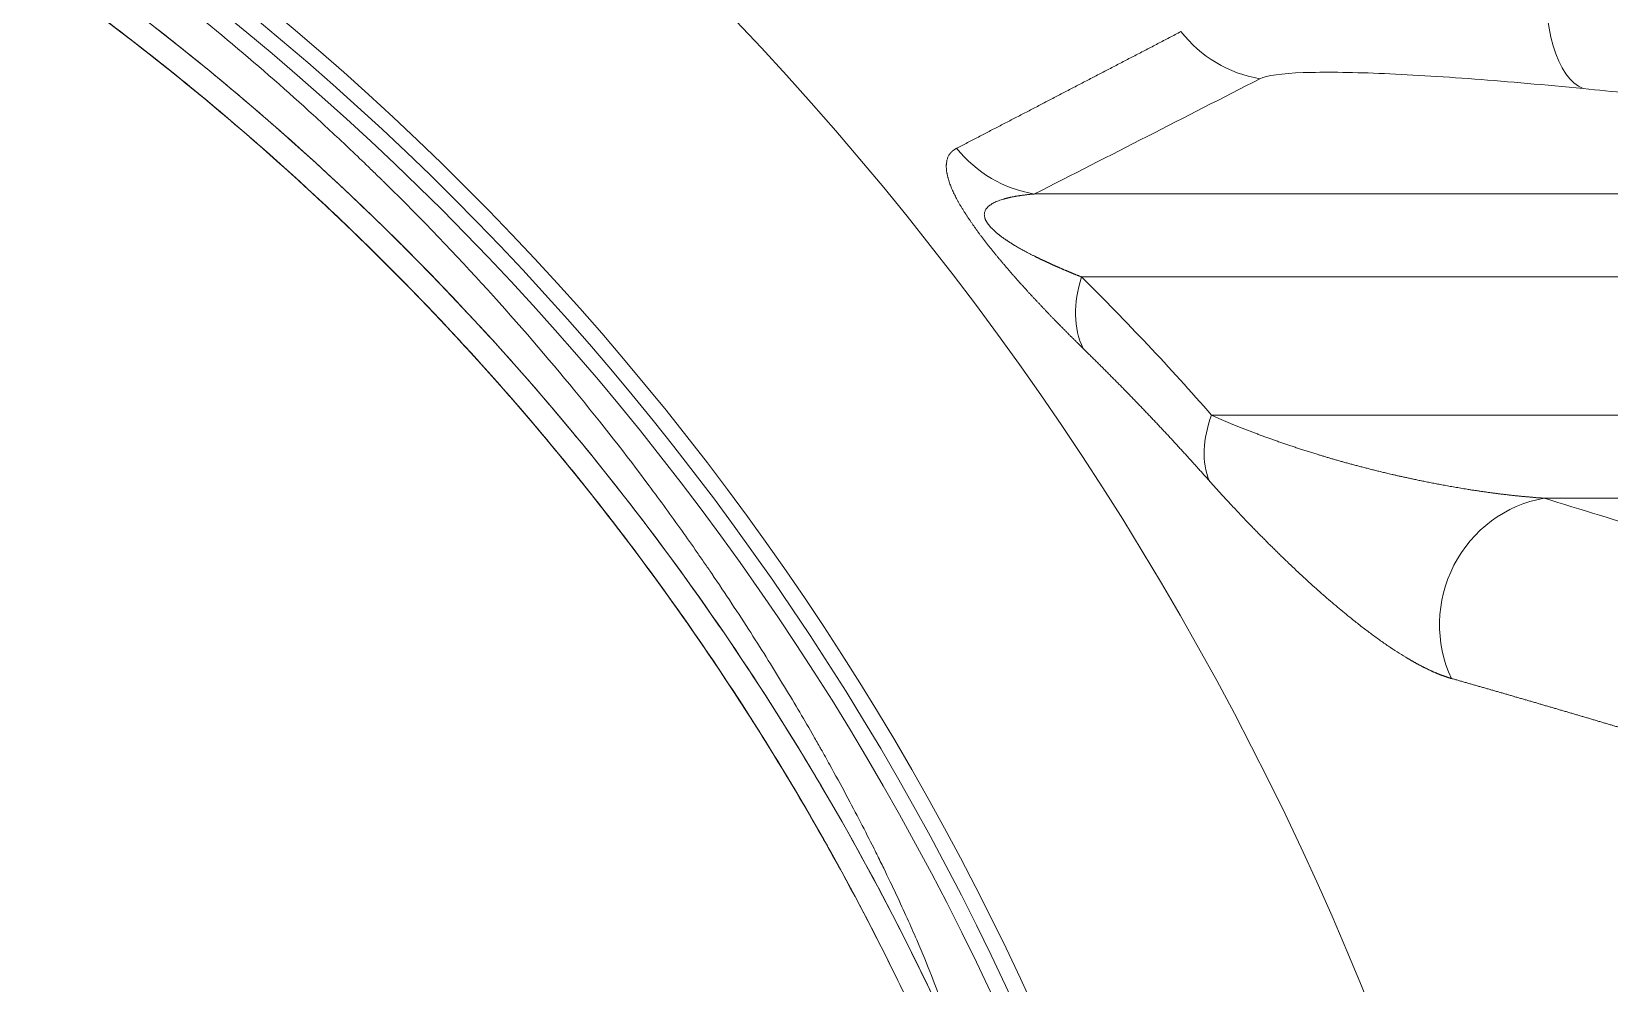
# Model space of a CAD drawing. Header units: millimetres. Extents: x 4664 to 8864, y -38 to 2932.
# Drawn here: x 7885.34 to 7901.61, y 1800.85 to 1810.67 of the extents above; entities that cross this region are included whole.
import ezdxf

# ---------------------------------------------------------------- set-up
doc = ezdxf.new("R2010")
doc.units = ezdxf.units.MM

msp = doc.modelspace()

# ---------------------------------------------------------------- linework, layer by layer
at = {"lineweight": 5}
for p, q in [((7895.684, 1808.992), (7910.191, 1808.992)), ((7910.017, 1808.136), (7896.17, 1808.136)), ((7897.51, 1806.711), (7910.017, 1806.711)), ((7910.191, 1805.855), (7900.938, 1805.855))]:
    msp.add_line(p, q, dxfattribs=at)
for radius in [31.888, 28.697, 28.528, 28.358]:
    msp.add_circle((7869.524, 1788.775), radius, dxfattribs=at)
at = {"lineweight": 5, "extrusion": (0, 0, -1)}
for centre, major_axis, ratio, start_param, end_param in [((7901.537, 1811.362), (0.13, 1.299), 0.436932, 3.258064, 4.668755), ((7898.203, 1811.464), (-0.596, 1.162), 0.984226, 3.773697, 4.519953), ((7869.329, 1821.91), (72.966, -11.202), 0.103887, 1.086708, 1.100708), ((7895.879, 1810.276), (0.593, -1.164), 0.984114, 0.629523, 1.361018), ((7897.24, 1808.136), (0.92, 0.927), 0.712004, 3.391486, 4.097534), ((7875.668, 1788.775), (28.646, 0), 0.967774, 5.510051, 5.579562), ((7898.58, 1806.711), (0.982, 0.861), 0.685493, 3.382416, 4.048812), ((7901.133, 1804.571), (0.381, 1.249), 0.971679, 3.967045, 5.824969)]:
    msp.add_ellipse(centre, major_axis=major_axis, ratio=ratio, start_param=start_param, end_param=end_param, dxfattribs=at)
at = {"lineweight": 5}
for points, knots in [([(7842.648, 1781.633), (7842.641, 1781.631), (7842.631, 1781.641), (7842.606, 1781.683), (7842.59, 1781.716), (7842.552, 1781.805), (7842.531, 1781.861), (7842.482, 1781.996), (7842.455, 1782.075), (7842.396, 1782.257), (7842.365, 1782.36), (7842.297, 1782.589), (7842.262, 1782.716), (7842.187, 1782.993), (7842.149, 1783.143), (7842.07, 1783.469), (7842.03, 1783.643), (7841.949, 1784.018), (7841.908, 1784.217), (7841.863, 1784.455), (7841.857, 1784.485), (7841.852, 1784.516), (7841.851, 1784.519), (7841.851, 1784.52), (7841.851, 1784.52), (7841.851, 1784.52), (7841.851, 1784.52), (7841.851, 1784.521), (7841.851, 1784.522), (7841.85, 1784.526), (7841.848, 1784.535), (7841.842, 1784.566), (7841.829, 1784.64), (7841.817, 1784.71), (7841.775, 1784.946), (7841.743, 1785.146), (7841.679, 1785.568), (7841.649, 1785.789), (7841.606, 1786.138), (7841.592, 1786.257), (7841.572, 1786.44), (7841.563, 1786.533), (7841.552, 1786.642), (7841.546, 1786.697), (7841.544, 1786.725), (7841.542, 1786.739), (7841.542, 1786.746), (7841.541, 1786.75), (7841.541, 1786.751), (7841.541, 1786.752), (7841.541, 1786.753), (7841.541, 1786.753), (7841.541, 1786.753), (7841.541, 1786.753), (7841.508, 1787.104), (7841.48, 1787.477), (7841.439, 1788.267), (7841.427, 1788.684), (7841.422, 1789.56), (7841.431, 1790.019), (7841.464, 1790.739), (7841.478, 1790.985), (7841.506, 1791.36), (7841.516, 1791.487), (7841.533, 1791.678), (7841.541, 1791.774), (7841.552, 1791.887), (7841.558, 1791.944), (7841.561, 1791.973), (7841.562, 1791.987), (7841.563, 1791.994), (7841.563, 1791.997), (7841.563, 1791.999), (7841.563, 1792), (7841.564, 1792.001), (7841.564, 1792.001), (7841.564, 1792.001), (7841.564, 1792.001), (7841.596, 1792.324), (7841.636, 1792.66), (7841.733, 1793.358), (7841.791, 1793.72), (7841.925, 1794.468), (7842.003, 1794.855), (7842.182, 1795.651), (7842.283, 1796.061), (7842.513, 1796.903), (7842.642, 1797.335), (7842.931, 1798.219), (7843.09, 1798.671), (7843.445, 1799.592), (7843.639, 1800.061), (7843.96, 1800.775), (7844.071, 1801.015), (7844.246, 1801.376), (7844.306, 1801.497), (7844.397, 1801.679), (7844.428, 1801.74), (7844.474, 1801.831), (7844.49, 1801.861), (7844.513, 1801.907), (7844.525, 1801.93), (7844.539, 1801.956), (7844.546, 1801.97), (7844.549, 1801.976), (7844.551, 1801.98), (7844.552, 1801.981), (7844.552, 1801.982), (7844.553, 1801.983), (7844.553, 1801.983), (7844.553, 1801.983), (7844.553, 1801.983), (7844.718, 1802.3), (7844.893, 1802.622), (7845.266, 1803.276), (7845.465, 1803.608), (7845.885, 1804.278), (7846.108, 1804.617), (7846.579, 1805.3), (7846.828, 1805.644), (7847.616, 1806.682), (7848.196, 1807.379), (7849.159, 1808.42), (7849.496, 1808.766), (7850.024, 1809.281), (7850.205, 1809.452), (7850.481, 1809.708), (7850.621, 1809.835), (7850.787, 1809.983), (7850.87, 1810.057), (7850.912, 1810.094), (7850.933, 1810.113), (7850.944, 1810.122), (7850.949, 1810.126), (7850.952, 1810.129), (7850.953, 1810.13), (7850.954, 1810.13), (7850.954, 1810.131), (7850.954, 1810.131), (7850.954, 1810.131), (7850.954, 1810.131), (7851.175, 1810.324), (7851.411, 1810.525), (7851.92, 1810.941), (7852.192, 1811.156), (7852.773, 1811.597), (7853.083, 1811.822), (7853.74, 1812.279), (7854.088, 1812.511), (7854.826, 1812.976), (7855.215, 1813.21), (7856.037, 1813.674), (7856.469, 1813.905), (7857.15, 1814.245), (7857.383, 1814.357), (7857.86, 1814.578), (7858.104, 1814.687), (7858.603, 1814.902), (7858.859, 1815.007), (7859.25, 1815.162), (7859.382, 1815.213), (7859.582, 1815.289), (7859.683, 1815.326), (7859.801, 1815.37), (7859.86, 1815.391), (7859.89, 1815.402), (7859.905, 1815.407), (7859.912, 1815.41), (7859.916, 1815.411), (7859.918, 1815.412), (7859.919, 1815.412), (7859.919, 1815.413), (7859.919, 1815.413), (7860.207, 1815.516), (7860.491, 1815.613), (7861.051, 1815.795), (7861.327, 1815.88), (7862.143, 1816.118), (7862.671, 1816.253), (7863.692, 1816.487), (7864.184, 1816.584), (7865.13, 1816.748), (7865.584, 1816.814), (7866.451, 1816.921), (7866.865, 1816.962), (7867.651, 1817.023), (7868.023, 1817.044), (7868.725, 1817.071), (7869.055, 1817.077), (7869.517, 1817.078), (7869.666, 1817.077), (7869.88, 1817.074), (7869.951, 1817.073), (7870.054, 1817.071), (7870.105, 1817.07), (7870.164, 1817.068), (7870.193, 1817.067), (7870.208, 1817.067), (7870.215, 1817.067), (7870.219, 1817.067), (7870.22, 1817.067), (7870.221, 1817.067), (7870.222, 1817.067), (7870.222, 1817.067), (7870.222, 1817.067), (7870.222, 1817.067), (7870.222, 1817.067), (7870.728, 1817.053), (7871.225, 1817.025), (7872.198, 1816.946), (7872.674, 1816.895), (7873.607, 1816.771), (7874.063, 1816.698), (7874.953, 1816.534), (7875.387, 1816.443), (7876.234, 1816.246), (7876.647, 1816.139), (7877.448, 1815.913), (7877.838, 1815.794), (7878.595, 1815.544), (7878.962, 1815.414), (7879.496, 1815.213), (7879.671, 1815.145), (7879.929, 1815.041), (7880.057, 1814.989), (7880.205, 1814.928), (7880.279, 1814.897), (7880.315, 1814.882), (7880.334, 1814.874), (7880.343, 1814.87), (7880.347, 1814.868), (7880.35, 1814.867), (7880.351, 1814.867), (7880.351, 1814.867), (7880.352, 1814.866), (7880.352, 1814.866), (7880.352, 1814.866), (7880.352, 1814.866), (7880.849, 1814.656), (7881.328, 1814.436), (7882.25, 1813.983), (7882.694, 1813.749), (7883.545, 1813.271), (7883.954, 1813.027), (7884.737, 1812.534), (7885.111, 1812.284), (7885.826, 1811.784), (7886.166, 1811.533), (7886.815, 1811.033), (7887.123, 1810.783), (7887.709, 1810.29), (7887.987, 1810.046), (7888.381, 1809.685), (7888.509, 1809.566), (7888.696, 1809.389), (7888.788, 1809.3), (7888.893, 1809.198), (7888.946, 1809.147), (7888.971, 1809.122), (7888.984, 1809.109), (7888.991, 1809.103), (7888.994, 1809.1), (7888.996, 1809.098), (7888.996, 1809.097), (7888.997, 1809.097), (7888.997, 1809.097), (7888.997, 1809.097), (7888.997, 1809.097), (7888.997, 1809.097), (7889.372, 1808.727), (7889.721, 1808.363), (7890.369, 1807.65), (7890.668, 1807.301), (7891.222, 1806.626), (7891.477, 1806.298), (7891.828, 1805.826), (7891.941, 1805.672), (7892.102, 1805.445), (7892.155, 1805.37), (7892.232, 1805.26), (7892.27, 1805.205), (7892.314, 1805.141), (7892.335, 1805.109), (7892.346, 1805.093), (7892.351, 1805.085), (7892.354, 1805.082), (7892.356, 1805.08), (7892.356, 1805.079), (7892.357, 1805.078), (7892.357, 1805.078), (7892.357, 1805.078), (7892.357, 1805.078), (7892.357, 1805.078), (7892.5, 1804.867), (7892.634, 1804.664), (7892.884, 1804.274), (7893, 1804.087), (7893.217, 1803.73), (7893.317, 1803.56), (7893.421, 1803.378), (7893.438, 1803.348), (7893.456, 1803.317), (7893.462, 1803.305), (7893.463, 1803.303), (7893.464, 1803.303), (7893.464, 1803.302), (7893.464, 1803.302), (7893.464, 1803.301), (7893.467, 1803.297), (7893.473, 1803.286), (7893.51, 1803.221), (7893.544, 1803.16), (7893.632, 1803.001), (7893.688, 1802.898), (7893.847, 1802.601), (7893.942, 1802.418), (7894.032, 1802.238), (7894.04, 1802.223), (7894.049, 1802.205), (7894.053, 1802.196), (7894.055, 1802.191), (7894.056, 1802.19), (7894.056, 1802.189), (7894.057, 1802.189), (7894.057, 1802.189), (7894.057, 1802.188), (7894.058, 1802.187), (7894.083, 1802.136), (7894.107, 1802.086), (7894.176, 1801.945), (7894.219, 1801.855), (7894.34, 1801.597), (7894.41, 1801.441), (7894.53, 1801.163), (7894.58, 1801.04), (7894.663, 1800.829), (7894.696, 1800.74), (7894.744, 1800.596), (7894.76, 1800.541), (7894.776, 1800.466), (7894.776, 1800.445), (7894.768, 1800.441)], [0, 0, 0, 0, 0.003906, 0.003906, 0.007812, 0.007812, 0.011719, 0.011719, 0.015625, 0.015625, 0.019531, 0.019531, 0.023437, 0.023437, 0.027344, 0.027344, 0.03125, 0.03125, 0.035156, 0.035156, 0.035645, 0.035706, 0.035713, 0.035713, 0.035715, 0.035715, 0.035717, 0.035721, 0.035736, 0.035767, 0.035889, 0.036133, 0.037109, 0.039062, 0.039062, 0.046875, 0.046875, 0.054687, 0.054687, 0.058594, 0.058594, 0.060547, 0.061523, 0.062012, 0.062256, 0.062378, 0.062439, 0.062469, 0.062485, 0.062492, 0.062496, 0.062498, 0.062498, 0.0625, 0.0625, 0.078125, 0.078125, 0.09375, 0.09375, 0.109375, 0.109375, 0.117187, 0.117187, 0.121094, 0.121094, 0.123047, 0.124023, 0.124512, 0.124756, 0.124878, 0.124939, 0.124969, 0.124985, 0.124992, 0.124996, 0.124998, 0.124998, 0.125, 0.125, 0.140625, 0.140625, 0.15625, 0.15625, 0.171875, 0.171875, 0.1875, 0.1875, 0.203125, 0.203125, 0.21875, 0.21875, 0.234375, 0.234375, 0.242187, 0.242187, 0.246094, 0.246094, 0.248047, 0.248047, 0.249023, 0.249023, 0.249512, 0.249756, 0.249878, 0.249939, 0.249969, 0.249985, 0.249992, 0.249996, 0.249998, 0.249998, 0.25, 0.25, 0.265625, 0.265625, 0.28125, 0.28125, 0.296875, 0.296875, 0.3125, 0.3125, 0.34375, 0.34375, 0.359375, 0.359375, 0.367187, 0.367187, 0.371094, 0.373047, 0.374023, 0.374512, 0.374756, 0.374878, 0.374939, 0.374969, 0.374985, 0.374992, 0.374996, 0.374998, 0.374998, 0.375, 0.375, 0.390625, 0.390625, 0.40625, 0.40625, 0.421875, 0.421875, 0.4375, 0.4375, 0.453125, 0.453125, 0.46875, 0.46875, 0.476562, 0.476562, 0.484375, 0.484375, 0.492187, 0.492187, 0.496094, 0.496094, 0.498047, 0.499023, 0.499512, 0.499756, 0.499878, 0.499939, 0.499969, 0.499985, 0.499992, 0.499992, 0.5, 0.5, 0.507812, 0.507812, 0.515625, 0.515625, 0.53125, 0.53125, 0.546875, 0.546875, 0.5625, 0.5625, 0.578125, 0.578125, 0.59375, 0.59375, 0.609375, 0.609375, 0.617187, 0.617187, 0.621094, 0.621094, 0.623047, 0.624023, 0.624512, 0.624756, 0.624878, 0.624939, 0.624969, 0.624985, 0.624992, 0.624996, 0.624998, 0.624998, 0.625, 0.625, 0.640625, 0.640625, 0.65625, 0.65625, 0.671875, 0.671875, 0.6875, 0.6875, 0.703125, 0.703125, 0.71875, 0.71875, 0.734375, 0.734375, 0.742187, 0.742187, 0.746094, 0.748047, 0.749023, 0.749512, 0.749756, 0.749878, 0.749939, 0.749969, 0.749985, 0.749992, 0.749996, 0.749998, 0.749998, 0.75, 0.75, 0.765625, 0.765625, 0.78125, 0.78125, 0.796875, 0.796875, 0.8125, 0.8125, 0.828125, 0.828125, 0.84375, 0.84375, 0.859375, 0.859375, 0.867188, 0.867188, 0.871094, 0.873047, 0.874023, 0.874512, 0.874756, 0.874878, 0.874939, 0.874969, 0.874985, 0.874992, 0.874996, 0.874998, 0.874998, 0.875, 0.875, 0.890625, 0.890625, 0.90625, 0.90625, 0.921875, 0.921875, 0.929688, 0.929688, 0.933594, 0.933594, 0.935547, 0.936523, 0.937012, 0.937256, 0.937378, 0.937439, 0.937469, 0.937485, 0.937492, 0.937496, 0.937498, 0.937498, 0.9375, 0.9375, 0.945313, 0.945313, 0.953125, 0.953125, 0.960938, 0.960938, 0.961914, 0.962402, 0.962463, 0.962494, 0.962494, 0.962502, 0.962502, 0.962509, 0.962524, 0.962646, 0.962891, 0.964844, 0.964844, 0.96875, 0.96875, 0.976563, 0.976563, 0.977051, 0.977295, 0.977417, 0.977478, 0.977493, 0.977497, 0.977497, 0.977501, 0.977501, 0.977509, 0.977539, 0.978516, 0.978516, 0.980469, 0.980469, 0.984375, 0.984375, 0.988281, 0.988281, 0.992188, 0.992188, 0.996094, 0.996094, 1, 1, 1, 1]), ([(7894.768, 1800.441), (7894.55, 1800.912), (7894.06, 1801.9), (7892.93, 1803.872), (7891.573, 1805.792), (7889.283, 1808.457), (7886.664, 1810.825), (7882.702, 1813.397), (7879.474, 1814.83), (7876.662, 1815.672), (7873.802, 1816.335), (7870.873, 1816.632), (7866.176, 1816.513), (7862.118, 1815.76), (7857.186, 1813.829), (7854.14, 1812.038), (7850.887, 1809.524), (7848.39, 1807.03), (7845.972, 1803.702), (7844.276, 1800.609), (7842.549, 1796.22), (7841.683, 1791.585), (7841.705, 1786.886), (7842.089, 1783.972), (7842.877, 1780.542), (7843.894, 1777.779), (7845.517, 1774.653), (7846.794, 1772.679), (7848.977, 1769.917), (7851.495, 1767.448), (7855.32, 1764.731), (7860.045, 1762.39), (7865.212, 1761.124), (7871.091, 1760.839), (7875.763, 1761.494), (7880.791, 1763.222), (7883.919, 1764.887), (7887.278, 1767.267), (7889.881, 1769.657), (7892.44, 1772.89), (7893.958, 1775.406), (7894.974, 1777.52), (7896.082, 1780.258), (7896.981, 1783.682), (7897.449, 1788.364), (7897.203, 1792.48), (7896.057, 1797.676), (7894.18, 1802.001), (7891.218, 1806.363), (7888.803, 1808.927), (7885.176, 1811.921), (7881.608, 1814.012), (7876.633, 1815.782), (7873.165, 1816.425), (7869.065, 1816.661), (7865.541, 1816.416), (7861.539, 1815.491), (7858.23, 1814.269), (7854.576, 1812.365), (7851.273, 1809.912), (7847.992, 1806.559), (7845.612, 1803.203), (7843.536, 1798.997), (7842.314, 1795.068), (7841.568, 1789.868), (7841.755, 1785.532), (7842.443, 1782.402), (7842.647, 1781.635)], [0, 0, 0, 0, 0.006314, 0.013403, 0.02746, 0.034433, 0.055153, 0.06884, 0.089355, 0.096186, 0.103009, 0.123487, 0.130312, 0.157651, 0.171295, 0.19176, 0.198582, 0.219083, 0.232739, 0.246379, 0.260023, 0.287433, 0.301147, 0.314851, 0.3217, 0.342232, 0.349066, 0.362718, 0.36954, 0.389996, 0.403578, 0.423785, 0.450318, 0.463364, 0.489074, 0.501707, 0.520457, 0.526663, 0.545233, 0.557589, 0.569977, 0.576192, 0.58243, 0.601358, 0.614143, 0.633596, 0.646759, 0.673678, 0.68739, 0.708264, 0.715298, 0.743767, 0.758145, 0.779887, 0.787177, 0.809164, 0.823878, 0.838617, 0.853388, 0.875637, 0.890481, 0.912656, 0.927319, 0.949033, 0.963265, 0.990966, 1, 1, 1, 1]), ([(7894.538, 1800.335), (7894.329, 1800.785), (7894.108, 1801.231), (7893.642, 1802.113), (7893.396, 1802.548), (7892.879, 1803.407), (7892.608, 1803.831), (7892.042, 1804.665), (7891.6, 1805.28), (7890.974, 1806.077), (7890.488, 1806.664), (7890.152, 1807.047), (7889.811, 1807.425), (7889.637, 1807.612), (7888.756, 1808.536), (7887.632, 1809.59), (7886.418, 1810.551), (7885.589, 1811.169), (7885.165, 1811.467), (7884.301, 1812.039), (7883.75, 1812.382), (7883.188, 1812.705), (7882.962, 1812.832), (7882.849, 1812.895), (7882.507, 1813.082), (7881.361, 1813.687), (7880.173, 1814.211), (7878.716, 1814.758), (7878.225, 1814.926), (7877.482, 1815.158), (7877.108, 1815.269), (7876.732, 1815.371), (7876.481, 1815.438), (7876.104, 1815.536), (7875.724, 1815.625), (7875.217, 1815.737), (7874.962, 1815.79), (7874.197, 1815.937), (7872.657, 1816.186), (7871.101, 1816.305), (7869.802, 1816.33), (7869.542, 1816.332), (7869.023, 1816.327), (7868.763, 1816.321), (7868.244, 1816.302), (7867.984, 1816.289), (7867.466, 1816.255), (7866.172, 1816.152), (7864.375, 1815.88), (7862.608, 1815.457), (7861.859, 1815.244), (7861.362, 1815.095), (7861.114, 1815.017), (7859.881, 1814.609), (7858.912, 1814.226), (7857.023, 1813.354), (7856.104, 1812.864), (7854.771, 1812.055), (7854.335, 1811.772), (7853.692, 1811.33), (7853.48, 1811.18), (7853.06, 1810.873), (7852.645, 1810.561), (7852.238, 1810.236), (7851.837, 1809.907), (7851.639, 1809.739), (7851.051, 1809.228), (7850.669, 1808.876), (7849.554, 1807.79), (7848.851, 1807.024), (7847.537, 1805.417), (7846.925, 1804.576), (7845.799, 1802.828), (7845.285, 1801.922), (7844.708, 1800.756), (7844.596, 1800.522), (7844.379, 1800.049), (7844.063, 1799.335), (7843.683, 1798.367), (7843.429, 1797.63), (7843.267, 1797.137), (7843.189, 1796.889), (7842.967, 1796.144), (7842.565, 1794.641), (7842.201, 1792.602), (7842.058, 1791.057), (7841.992, 1790.025), (7841.973, 1789.508), (7841.965, 1788.474), (7841.976, 1787.956), (7842.013, 1787.181), (7842.03, 1786.923), (7842.069, 1786.407), (7842.14, 1785.634), (7842.243, 1784.864), (7842.409, 1783.842), (7842.506, 1783.333), (7842.674, 1782.575), (7842.733, 1782.323), (7842.859, 1781.821), (7842.926, 1781.571), (7843.036, 1781.178), (7843.078, 1781.034), (7843.12, 1780.891)], [0, 0, 0, 0, 0.018766, 0.018766, 0.037532, 0.037532, 0.056298, 0.056298, 0.075064, 0.084447, 0.09383, 0.103213, 0.103213, 0.112596, 0.112596, 0.150128, 0.168894, 0.168894, 0.18766, 0.18766, 0.206425, 0.211117, 0.211117, 0.215808, 0.215808, 0.225191, 0.262723, 0.262723, 0.281489, 0.281489, 0.290872, 0.295564, 0.295564, 0.300255, 0.309638, 0.309638, 0.319021, 0.319021, 0.337787, 0.375319, 0.375319, 0.384702, 0.384702, 0.394085, 0.394085, 0.403468, 0.403468, 0.412851, 0.450383, 0.469149, 0.478532, 0.478532, 0.487915, 0.487915, 0.525447, 0.525447, 0.562979, 0.562979, 0.581744, 0.581744, 0.591127, 0.591127, 0.60051, 0.609893, 0.609893, 0.619276, 0.619276, 0.638042, 0.638042, 0.675574, 0.675574, 0.713106, 0.713106, 0.750638, 0.750638, 0.760021, 0.760021, 0.769404, 0.78817, 0.797553, 0.797553, 0.806936, 0.806936, 0.825702, 0.863234, 0.882, 0.882, 0.900766, 0.900766, 0.919532, 0.919532, 0.928915, 0.928915, 0.938298, 0.957064, 0.957064, 0.975829, 0.975829, 0.985212, 0.985212, 0.994595, 0.994595, 1, 1, 1, 1]), ([(7894.741, 1799.885), (7894.658, 1800.071), (7894.574, 1800.257), (7894.047, 1801.384), (7893.556, 1802.296), (7892.749, 1803.613), (7892.469, 1804.043), (7891.886, 1804.884), (7891.281, 1805.707), (7890.473, 1806.688), (7889.967, 1807.254), (7889.624, 1807.626), (7889.451, 1807.809), (7889.099, 1808.171), (7888.921, 1808.349), (7888.56, 1808.699), (7888.378, 1808.872), (7887.825, 1809.382), (7886.694, 1810.368), (7885.495, 1811.252), (7884.257, 1812.067), (7883.838, 1812.326), (7882.988, 1812.822), (7882.342, 1813.176), (7881.685, 1813.503), (7881.244, 1813.715), (7881.023, 1813.818), (7880.355, 1814.117), (7879.007, 1814.679), (7877.625, 1815.131), (7876.228, 1815.507), (7875.76, 1815.62), (7875.055, 1815.771), (7874.819, 1815.818), (7874.348, 1815.906), (7874.1, 1815.949), (7873.852, 1815.989), (7873.841, 1815.99)], [0, 0, 0, 0, 0.021286, 0.021286, 0.129887, 0.129887, 0.184188, 0.184188, 0.238488, 0.292789, 0.319939, 0.319939, 0.347089, 0.347089, 0.37424, 0.37424, 0.40139, 0.40139, 0.455691, 0.564292, 0.564292, 0.618592, 0.618592, 0.672893, 0.700043, 0.700043, 0.727194, 0.727194, 0.781494, 0.890095, 0.890095, 0.944396, 0.944396, 0.971546, 0.971546, 0.998697, 1, 1, 1, 1]), ([(7893.683, 1802.028), (7893.582, 1802.212), (7893.479, 1802.395), (7893.247, 1802.797), (7892.856, 1803.451), (7892.302, 1804.297), (7891.863, 1804.91), (7891.565, 1805.315), (7891.414, 1805.515), (7890.952, 1806.106), (7890.001, 1807.261), (7888.622, 1808.681), (7887.516, 1809.652), (7886.763, 1810.278), (7886.378, 1810.58), (7885.596, 1811.163), (7885.198, 1811.444), (7884.389, 1811.982), (7883.978, 1812.24), (7882.727, 1812.981), (7881.441, 1813.653), (7880.111, 1814.22), (7879.216, 1814.574), (7878.764, 1814.74), (7878.21, 1814.926), (7878.112, 1814.958), (7878.013, 1814.99)], [0, 0, 0, 0, 0.029162, 0.029162, 0.064553, 0.135334, 0.170725, 0.170725, 0.206116, 0.206116, 0.276897, 0.41846, 0.489241, 0.489241, 0.560023, 0.560023, 0.630804, 0.630804, 0.701586, 0.701586, 0.843148, 0.91393, 0.91393, 0.984711, 0.984711, 1, 1, 1, 1]), ([(7892.683, 1803.707), (7892.183, 1804.482), (7891.318, 1805.687), (7890.353, 1806.824), (7889.6, 1807.658), (7889.21, 1808.065), (7887.999, 1809.251), (7887.139, 1809.996), (7885.325, 1811.379), (7884.372, 1812.016), (7882.883, 1812.883), (7882.376, 1813.157), (7881.345, 1813.673), (7880.821, 1813.915), (7879.566, 1814.448), (7878.83, 1814.724), (7878.083, 1814.968)], [0, 0, 0, 0, 0.150327, 0.241104, 0.241104, 0.331881, 0.331881, 0.513435, 0.513435, 0.694989, 0.694989, 0.785766, 0.785766, 0.876543, 0.876543, 1, 1, 1, 1]), ([(7897.195, 1810.667), (7897.155, 1810.646), (7897.075, 1810.604), (7896.956, 1810.542), (7896.837, 1810.48), (7896.718, 1810.418), (7896.6, 1810.357), (7896.482, 1810.295), (7896.365, 1810.234), (7896.249, 1810.174), (7896.132, 1810.113), (7896.016, 1810.053), (7895.901, 1809.993), (7895.786, 1809.933), (7895.672, 1809.873), (7895.558, 1809.814), (7895.444, 1809.755), (7895.331, 1809.696), (7895.218, 1809.638), (7895.106, 1809.579), (7894.994, 1809.521), (7894.92, 1809.483), (7894.883, 1809.463)], [0, 0, 0, 0, 0.051942, 0.103679, 0.155212, 0.206541, 0.257665, 0.308584, 0.3593, 0.409811, 0.460117, 0.51022, 0.560117, 0.609811, 0.6593, 0.708584, 0.757665, 0.806541, 0.855212, 0.903679, 0.951942, 1, 1, 1, 1]), ([(7898.008, 1810.18), (7898.078, 1810.216), (7898.237, 1810.235), (7898.67, 1810.251), (7898.936, 1810.247), (7899.535, 1810.224), (7899.87, 1810.203), (7900.576, 1810.15), (7900.949, 1810.117), (7901.342, 1810.078)], [0, 0, 0, 0, 0.25, 0.25, 0.5, 0.5, 0.75, 0.75, 1, 1, 1, 1]), ([(7894.883, 1809.463), (7894.882, 1809.463), (7894.881, 1809.462), (7894.879, 1809.461), (7894.877, 1809.46), (7894.875, 1809.459), (7894.873, 1809.458), (7894.871, 1809.457), (7894.869, 1809.456), (7894.867, 1809.454), (7894.865, 1809.453), (7894.863, 1809.452), (7894.862, 1809.451), (7894.86, 1809.45), (7894.858, 1809.449), (7894.856, 1809.447), (7894.854, 1809.446), (7894.853, 1809.445), (7894.851, 1809.444), (7894.849, 1809.442), (7894.848, 1809.441), (7894.846, 1809.44), (7894.844, 1809.439), (7894.843, 1809.437), (7894.841, 1809.436), (7894.84, 1809.435), (7894.838, 1809.433), (7894.837, 1809.432), (7894.835, 1809.431), (7894.834, 1809.429), (7894.832, 1809.428), (7894.831, 1809.427), (7894.829, 1809.425), (7894.828, 1809.424), (7894.826, 1809.422), (7894.825, 1809.421), (7894.824, 1809.419), (7894.822, 1809.418), (7894.821, 1809.417), (7894.82, 1809.415), (7894.819, 1809.414), (7894.817, 1809.412), (7894.816, 1809.411), (7894.815, 1809.409), (7894.814, 1809.408), (7894.813, 1809.406), (7894.811, 1809.404), (7894.808, 1809.399), (7894.802, 1809.391), (7894.795, 1809.377), (7894.789, 1809.363), (7894.784, 1809.348), (7894.781, 1809.332), (7894.778, 1809.315), (7894.776, 1809.3), (7894.775, 1809.288), (7894.775, 1809.278), (7894.775, 1809.269), (7894.776, 1809.259), (7894.776, 1809.249), (7894.777, 1809.239), (7894.778, 1809.229), (7894.78, 1809.218), (7894.782, 1809.208), (7894.784, 1809.197), (7894.786, 1809.186), (7894.789, 1809.175), (7894.791, 1809.163), (7894.795, 1809.152), (7894.798, 1809.14), (7894.802, 1809.128), (7894.807, 1809.113), (7894.813, 1809.095), (7894.821, 1809.073), (7894.83, 1809.051), (7894.84, 1809.028), (7894.851, 1809.005), (7894.863, 1808.981), (7894.875, 1808.957), (7894.888, 1808.932), (7894.902, 1808.907), (7894.916, 1808.881), (7894.932, 1808.855), (7894.948, 1808.828), (7894.962, 1808.806), (7894.972, 1808.79), (7894.979, 1808.779), (7894.986, 1808.768), (7894.994, 1808.757), (7895.001, 1808.745), (7895.009, 1808.734), (7895.017, 1808.723), (7895.025, 1808.711), (7895.033, 1808.699), (7895.041, 1808.687), (7895.049, 1808.675), (7895.058, 1808.663), (7895.066, 1808.651), (7895.075, 1808.639), (7895.084, 1808.627), (7895.093, 1808.614), (7895.102, 1808.602), (7895.115, 1808.584), (7895.131, 1808.562), (7895.152, 1808.536), (7895.172, 1808.509), (7895.193, 1808.482), (7895.214, 1808.455), (7895.235, 1808.428), (7895.257, 1808.401), (7895.275, 1808.379), (7895.289, 1808.362), (7895.299, 1808.349), (7895.31, 1808.337), (7895.32, 1808.324), (7895.331, 1808.311), (7895.341, 1808.299), (7895.352, 1808.286), (7895.363, 1808.273), (7895.374, 1808.26), (7895.385, 1808.247), (7895.396, 1808.235), (7895.407, 1808.222), (7895.418, 1808.209), (7895.429, 1808.196), (7895.441, 1808.183), (7895.452, 1808.17), (7895.463, 1808.156), (7895.475, 1808.143), (7895.487, 1808.13), (7895.498, 1808.117), (7895.51, 1808.104), (7895.522, 1808.09), (7895.534, 1808.077), (7895.546, 1808.063), (7895.558, 1808.05), (7895.57, 1808.037), (7895.583, 1808.023), (7895.595, 1808.009), (7895.61, 1807.993), (7895.628, 1807.973), (7895.649, 1807.95), (7895.671, 1807.927), (7895.692, 1807.904), (7895.713, 1807.881), (7895.735, 1807.859), (7895.756, 1807.836), (7895.778, 1807.813), (7895.799, 1807.79), (7895.821, 1807.768), (7895.842, 1807.745), (7895.864, 1807.722), (7895.886, 1807.7), (7895.904, 1807.681), (7895.919, 1807.666), (7895.93, 1807.655), (7895.941, 1807.644), (7895.952, 1807.633), (7895.963, 1807.621), (7895.974, 1807.61), (7895.985, 1807.599), (7895.997, 1807.587), (7896.008, 1807.576), (7896.02, 1807.564), (7896.031, 1807.553), (7896.043, 1807.541), (7896.054, 1807.53), (7896.066, 1807.518), (7896.078, 1807.506), (7896.089, 1807.495), (7896.101, 1807.483), (7896.113, 1807.471), (7896.125, 1807.459), (7896.137, 1807.448), (7896.149, 1807.436), (7896.161, 1807.424), (7896.174, 1807.412), (7896.182, 1807.404), (7896.186, 1807.4)], [0, 0, 0, 0, 0.002985, 0.005959, 0.00892, 0.011868, 0.014805, 0.017729, 0.020641, 0.023541, 0.026428, 0.029304, 0.032167, 0.035018, 0.037857, 0.040683, 0.043498, 0.0463, 0.04909, 0.051868, 0.054634, 0.057388, 0.06013, 0.062859, 0.065577, 0.068282, 0.070975, 0.073657, 0.076326, 0.078983, 0.081628, 0.084261, 0.086882, 0.089491, 0.092088, 0.094673, 0.097246, 0.099807, 0.102356, 0.104893, 0.107418, 0.109932, 0.112433, 0.114922, 0.1174, 0.119866, 0.122319, 0.124761, 0.143506, 0.161931, 0.180043, 0.197849, 0.215354, 0.232566, 0.249492, 0.257781, 0.265949, 0.273996, 0.281926, 0.289738, 0.297435, 0.305017, 0.312486, 0.319845, 0.327094, 0.334235, 0.34127, 0.348201, 0.35503, 0.361759, 0.36839, 0.374926, 0.385963, 0.396705, 0.407166, 0.417361, 0.427305, 0.437018, 0.446517, 0.455823, 0.464957, 0.473941, 0.4828, 0.491559, 0.500242, 0.503629, 0.507017, 0.510408, 0.513803, 0.517204, 0.520614, 0.524035, 0.527467, 0.530914, 0.534377, 0.537857, 0.541357, 0.544878, 0.548422, 0.551991, 0.555587, 0.55921, 0.562863, 0.570546, 0.57825, 0.585988, 0.593774, 0.601621, 0.609542, 0.61755, 0.625657, 0.629442, 0.633258, 0.637106, 0.640985, 0.644898, 0.648845, 0.652827, 0.656844, 0.660897, 0.664987, 0.669115, 0.673282, 0.677487, 0.681733, 0.686019, 0.690345, 0.694714, 0.699125, 0.703578, 0.708075, 0.712616, 0.717201, 0.721831, 0.726506, 0.731228, 0.735996, 0.74081, 0.745672, 0.750582, 0.758939, 0.767371, 0.77588, 0.784467, 0.793134, 0.801883, 0.810714, 0.819629, 0.82863, 0.837717, 0.846893, 0.856158, 0.865514, 0.874961, 0.879677, 0.884434, 0.889234, 0.894076, 0.898961, 0.903888, 0.908859, 0.913872, 0.918928, 0.924027, 0.929169, 0.934355, 0.939584, 0.944856, 0.950173, 0.955533, 0.960937, 0.966385, 0.971877, 0.977413, 0.982993, 0.988618, 0.994287, 1, 1, 1, 1]), ([(7896.17, 1808.136), (7896.168, 1808.137), (7896.162, 1808.14), (7896.153, 1808.143), (7896.145, 1808.146), (7896.137, 1808.15), (7896.128, 1808.153), (7896.12, 1808.156), (7896.112, 1808.16), (7896.104, 1808.163), (7896.095, 1808.166), (7896.087, 1808.17), (7896.079, 1808.173), (7896.071, 1808.176), (7896.063, 1808.18), (7896.055, 1808.183), (7896.047, 1808.186), (7896.039, 1808.19), (7896.031, 1808.193), (7896.023, 1808.196), (7896.015, 1808.2), (7896.008, 1808.203), (7896, 1808.206), (7895.992, 1808.209), (7895.984, 1808.213), (7895.977, 1808.216), (7895.969, 1808.219), (7895.962, 1808.223), (7895.954, 1808.226), (7895.947, 1808.229), (7895.939, 1808.232), (7895.932, 1808.236), (7895.924, 1808.239), (7895.917, 1808.242), (7895.91, 1808.245), (7895.902, 1808.249), (7895.895, 1808.252), (7895.888, 1808.255), (7895.881, 1808.258), (7895.873, 1808.261), (7895.866, 1808.265), (7895.859, 1808.268), (7895.852, 1808.271), (7895.845, 1808.274), (7895.838, 1808.277), (7895.831, 1808.281), (7895.824, 1808.284), (7895.817, 1808.287), (7895.811, 1808.29), (7895.804, 1808.293), (7895.797, 1808.296), (7895.79, 1808.3), (7895.784, 1808.303), (7895.777, 1808.306), (7895.77, 1808.309), (7895.764, 1808.312), (7895.757, 1808.315), (7895.751, 1808.318), (7895.744, 1808.321), (7895.738, 1808.325), (7895.732, 1808.328), (7895.725, 1808.331), (7895.719, 1808.334), (7895.713, 1808.337), (7895.706, 1808.34), (7895.7, 1808.343), (7895.694, 1808.346), (7895.681, 1808.353), (7895.662, 1808.362), (7895.636, 1808.376), (7895.611, 1808.388), (7895.587, 1808.401), (7895.564, 1808.414), (7895.542, 1808.426), (7895.52, 1808.438), (7895.5, 1808.45), (7895.483, 1808.46), (7895.469, 1808.469), (7895.459, 1808.475), (7895.449, 1808.481), (7895.44, 1808.487), (7895.43, 1808.493), (7895.421, 1808.499), (7895.411, 1808.505), (7895.403, 1808.511), (7895.394, 1808.517), (7895.385, 1808.523), (7895.377, 1808.528), (7895.369, 1808.534), (7895.361, 1808.54), (7895.353, 1808.545), (7895.345, 1808.551), (7895.338, 1808.556), (7895.33, 1808.562), (7895.323, 1808.567), (7895.317, 1808.573), (7895.309, 1808.578), (7895.302, 1808.585), (7895.294, 1808.592), (7895.286, 1808.598), (7895.278, 1808.605), (7895.271, 1808.612), (7895.264, 1808.618), (7895.257, 1808.625), (7895.25, 1808.631), (7895.244, 1808.638), (7895.238, 1808.644), (7895.232, 1808.651), (7895.226, 1808.657), (7895.221, 1808.663), (7895.216, 1808.67), (7895.211, 1808.676), (7895.206, 1808.682), (7895.202, 1808.688), (7895.198, 1808.694), (7895.194, 1808.7), (7895.19, 1808.706), (7895.187, 1808.712), (7895.184, 1808.717), (7895.181, 1808.723), (7895.179, 1808.729), (7895.176, 1808.735), (7895.174, 1808.74), (7895.173, 1808.746), (7895.17, 1808.755), (7895.168, 1808.767), (7895.167, 1808.781), (7895.169, 1808.795), (7895.172, 1808.809), (7895.177, 1808.822), (7895.184, 1808.835), (7895.193, 1808.847), (7895.205, 1808.859), (7895.218, 1808.871), (7895.233, 1808.882), (7895.25, 1808.893), (7895.27, 1808.903), (7895.291, 1808.913), (7895.314, 1808.923), (7895.34, 1808.932), (7895.361, 1808.938), (7895.375, 1808.942), (7895.384, 1808.945), (7895.393, 1808.947), (7895.402, 1808.949), (7895.411, 1808.951), (7895.42, 1808.954), (7895.429, 1808.956), (7895.439, 1808.958), (7895.449, 1808.96), (7895.459, 1808.962), (7895.469, 1808.964), (7895.479, 1808.966), (7895.49, 1808.968), (7895.501, 1808.97), (7895.512, 1808.971), (7895.523, 1808.973), (7895.534, 1808.975), (7895.546, 1808.977), (7895.557, 1808.978), (7895.569, 1808.98), (7895.581, 1808.981), (7895.594, 1808.983), (7895.606, 1808.984), (7895.619, 1808.986), (7895.631, 1808.987), (7895.644, 1808.989), (7895.658, 1808.99), (7895.671, 1808.991), (7895.68, 1808.992), (7895.684, 1808.992)], [0, 0, 0, 0, 0.004557, 0.009091, 0.013601, 0.018088, 0.022551, 0.02699, 0.031406, 0.035798, 0.040167, 0.044512, 0.048834, 0.053132, 0.057407, 0.061658, 0.065885, 0.070089, 0.07427, 0.078427, 0.082561, 0.086671, 0.090757, 0.094821, 0.09886, 0.102877, 0.106869, 0.110839, 0.114784, 0.118707, 0.122606, 0.126481, 0.130334, 0.134162, 0.137968, 0.14175, 0.145508, 0.149243, 0.152955, 0.156643, 0.160308, 0.16395, 0.167568, 0.171163, 0.174735, 0.178284, 0.181809, 0.18531, 0.188789, 0.192244, 0.195676, 0.199085, 0.20247, 0.205832, 0.209171, 0.212487, 0.215779, 0.219048, 0.222295, 0.225517, 0.228717, 0.231894, 0.235047, 0.238178, 0.241285, 0.244369, 0.24743, 0.250468, 0.263568, 0.276172, 0.288282, 0.299898, 0.311022, 0.321656, 0.331803, 0.341463, 0.350641, 0.355405, 0.360062, 0.364612, 0.369056, 0.373395, 0.377627, 0.381755, 0.385779, 0.389698, 0.393515, 0.397229, 0.40084, 0.404351, 0.407761, 0.411072, 0.414285, 0.4174, 0.420419, 0.423344, 0.426174, 0.429742, 0.433194, 0.436534, 0.439766, 0.442893, 0.44592, 0.448852, 0.451693, 0.45445, 0.457129, 0.459736, 0.46228, 0.464768, 0.467208, 0.46961, 0.471983, 0.474338, 0.476683, 0.47903, 0.481388, 0.483768, 0.48618, 0.488632, 0.491133, 0.493693, 0.496319, 0.499018, 0.501796, 0.509925, 0.518848, 0.528646, 0.539381, 0.551099, 0.563836, 0.57762, 0.592472, 0.60841, 0.625448, 0.643599, 0.66287, 0.683271, 0.704809, 0.727488, 0.751314, 0.758423, 0.765636, 0.772953, 0.780375, 0.787901, 0.795532, 0.803267, 0.811107, 0.819051, 0.8271, 0.835254, 0.843513, 0.851876, 0.860345, 0.868918, 0.877597, 0.886381, 0.895269, 0.904264, 0.913363, 0.922568, 0.931877, 0.941293, 0.950814, 0.96044, 0.970172, 0.980009, 0.989952, 1, 1, 1, 1]), ([(7896.186, 1807.4), (7896.191, 1807.394), (7896.202, 1807.384), (7896.218, 1807.368), (7896.234, 1807.352), (7896.25, 1807.337), (7896.266, 1807.321), (7896.282, 1807.305), (7896.298, 1807.289), (7896.314, 1807.274), (7896.33, 1807.258), (7896.346, 1807.242), (7896.362, 1807.226), (7896.378, 1807.21), (7896.393, 1807.194), (7896.409, 1807.179), (7896.425, 1807.163), (7896.441, 1807.147), (7896.457, 1807.131), (7896.472, 1807.115), (7896.488, 1807.099), (7896.504, 1807.083), (7896.52, 1807.067), (7896.535, 1807.052), (7896.551, 1807.036), (7896.567, 1807.02), (7896.582, 1807.004), (7896.598, 1806.988), (7896.613, 1806.972), (7896.629, 1806.956), (7896.645, 1806.94), (7896.66, 1806.924), (7896.676, 1806.908), (7896.691, 1806.892), (7896.707, 1806.876), (7896.722, 1806.86), (7896.738, 1806.844), (7896.753, 1806.828), (7896.768, 1806.812), (7896.784, 1806.796), (7896.799, 1806.78), (7896.815, 1806.764), (7896.83, 1806.748), (7896.845, 1806.732), (7896.86, 1806.716), (7896.876, 1806.7), (7896.891, 1806.684), (7896.906, 1806.668), (7896.921, 1806.652), (7896.937, 1806.635), (7896.952, 1806.619), (7896.967, 1806.603), (7896.982, 1806.587), (7896.997, 1806.571), (7897.012, 1806.555), (7897.027, 1806.539), (7897.043, 1806.523), (7897.058, 1806.507), (7897.073, 1806.49), (7897.088, 1806.474), (7897.103, 1806.458), (7897.118, 1806.442), (7897.133, 1806.426), (7897.147, 1806.41), (7897.162, 1806.393), (7897.177, 1806.377), (7897.192, 1806.361), (7897.207, 1806.345), (7897.222, 1806.329), (7897.237, 1806.312), (7897.251, 1806.296), (7897.266, 1806.28), (7897.281, 1806.264), (7897.296, 1806.247), (7897.31, 1806.231), (7897.325, 1806.215), (7897.34, 1806.199), (7897.355, 1806.182), (7897.369, 1806.166), (7897.384, 1806.15), (7897.398, 1806.134), (7897.413, 1806.117), (7897.428, 1806.101), (7897.442, 1806.085), (7897.457, 1806.068), (7897.471, 1806.052), (7897.481, 1806.041), (7897.486, 1806.036)], [0, 0, 0, 0, 0.012165, 0.024321, 0.036467, 0.048603, 0.06073, 0.072848, 0.084956, 0.097054, 0.109143, 0.121222, 0.133292, 0.145352, 0.157402, 0.169443, 0.181475, 0.193496, 0.205509, 0.217512, 0.229505, 0.241489, 0.253463, 0.265427, 0.277382, 0.289328, 0.301264, 0.31319, 0.325107, 0.337015, 0.348913, 0.360801, 0.37268, 0.384549, 0.396409, 0.408259, 0.4201, 0.431931, 0.443752, 0.455564, 0.467367, 0.47916, 0.490943, 0.502717, 0.514482, 0.526237, 0.537982, 0.549718, 0.561444, 0.573161, 0.584868, 0.596566, 0.608254, 0.619933, 0.631602, 0.643262, 0.654912, 0.666553, 0.678184, 0.689806, 0.701418, 0.713021, 0.724614, 0.736197, 0.747772, 0.759336, 0.770891, 0.782437, 0.793973, 0.8055, 0.817017, 0.828524, 0.840023, 0.851511, 0.86299, 0.87446, 0.88592, 0.897371, 0.908812, 0.920244, 0.931666, 0.943079, 0.954482, 0.965876, 0.97726, 0.988635, 1, 1, 1, 1]), ([(7900.938, 1805.855), (7900.934, 1805.856), (7900.927, 1805.856), (7900.915, 1805.857), (7900.903, 1805.858), (7900.891, 1805.859), (7900.879, 1805.86), (7900.867, 1805.86), (7900.855, 1805.861), (7900.842, 1805.862), (7900.829, 1805.863), (7900.816, 1805.865), (7900.803, 1805.866), (7900.79, 1805.867), (7900.777, 1805.868), (7900.763, 1805.869), (7900.75, 1805.87), (7900.736, 1805.872), (7900.722, 1805.873), (7900.708, 1805.874), (7900.693, 1805.876), (7900.679, 1805.877), (7900.664, 1805.879), (7900.649, 1805.88), (7900.634, 1805.882), (7900.619, 1805.884), (7900.604, 1805.885), (7900.588, 1805.887), (7900.572, 1805.889), (7900.557, 1805.891), (7900.541, 1805.892), (7900.524, 1805.894), (7900.508, 1805.896), (7900.492, 1805.898), (7900.475, 1805.9), (7900.458, 1805.903), (7900.441, 1805.905), (7900.424, 1805.907), (7900.406, 1805.909), (7900.389, 1805.912), (7900.371, 1805.914), (7900.353, 1805.917), (7900.335, 1805.919), (7900.317, 1805.922), (7900.299, 1805.924), (7900.28, 1805.927), (7900.261, 1805.93), (7900.242, 1805.933), (7900.223, 1805.935), (7900.204, 1805.938), (7900.185, 1805.941), (7900.165, 1805.945), (7900.13, 1805.95), (7900.081, 1805.958), (7900.018, 1805.969), (7899.957, 1805.98), (7899.898, 1805.99), (7899.842, 1806.001), (7899.788, 1806.011), (7899.736, 1806.022), (7899.686, 1806.032), (7899.639, 1806.041), (7899.593, 1806.051), (7899.551, 1806.06), (7899.51, 1806.069), (7899.472, 1806.077), (7899.436, 1806.085), (7899.403, 1806.093), (7899.372, 1806.1), (7899.343, 1806.107), (7899.309, 1806.115), (7899.27, 1806.124), (7899.225, 1806.135), (7899.18, 1806.146), (7899.136, 1806.158), (7899.093, 1806.169), (7899.05, 1806.18), (7899.008, 1806.191), (7898.966, 1806.202), (7898.925, 1806.213), (7898.885, 1806.224), (7898.846, 1806.235), (7898.807, 1806.246), (7898.769, 1806.257), (7898.731, 1806.268), (7898.694, 1806.279), (7898.658, 1806.29), (7898.627, 1806.299), (7898.599, 1806.308), (7898.576, 1806.315), (7898.553, 1806.322), (7898.53, 1806.329), (7898.507, 1806.336), (7898.484, 1806.344), (7898.462, 1806.351), (7898.439, 1806.358), (7898.417, 1806.365), (7898.395, 1806.372), (7898.373, 1806.38), (7898.351, 1806.387), (7898.329, 1806.394), (7898.307, 1806.401), (7898.286, 1806.409), (7898.265, 1806.416), (7898.244, 1806.423), (7898.223, 1806.43), (7898.202, 1806.438), (7898.181, 1806.445), (7898.161, 1806.452), (7898.14, 1806.459), (7898.12, 1806.466), (7898.1, 1806.474), (7898.08, 1806.481), (7898.06, 1806.488), (7898.041, 1806.495), (7898.021, 1806.502), (7898.002, 1806.51), (7897.983, 1806.517), (7897.964, 1806.524), (7897.945, 1806.531), (7897.926, 1806.538), (7897.908, 1806.545), (7897.889, 1806.553), (7897.871, 1806.56), (7897.853, 1806.567), (7897.835, 1806.574), (7897.817, 1806.581), (7897.8, 1806.588), (7897.782, 1806.595), (7897.765, 1806.602), (7897.748, 1806.609), (7897.731, 1806.616), (7897.714, 1806.623), (7897.697, 1806.63), (7897.681, 1806.637), (7897.665, 1806.644), (7897.649, 1806.65), (7897.633, 1806.657), (7897.617, 1806.664), (7897.601, 1806.671), (7897.586, 1806.678), (7897.57, 1806.684), (7897.555, 1806.691), (7897.54, 1806.698), (7897.525, 1806.705), (7897.515, 1806.709), (7897.51, 1806.711)], [0, 0, 0, 0, 0.003698, 0.007443, 0.011237, 0.015079, 0.01897, 0.022908, 0.026895, 0.030929, 0.035012, 0.039143, 0.043323, 0.04755, 0.051826, 0.056149, 0.060521, 0.064941, 0.069409, 0.073926, 0.07849, 0.083103, 0.087764, 0.092473, 0.09723, 0.102035, 0.106889, 0.111791, 0.116741, 0.121739, 0.126785, 0.131879, 0.137022, 0.142212, 0.147451, 0.152738, 0.158073, 0.163457, 0.168888, 0.174368, 0.179896, 0.185472, 0.191096, 0.196769, 0.202489, 0.208258, 0.214075, 0.21994, 0.225853, 0.231814, 0.237824, 0.243882, 0.249987, 0.270025, 0.289338, 0.307927, 0.325791, 0.34293, 0.359344, 0.375033, 0.389998, 0.404238, 0.417754, 0.430545, 0.442611, 0.453952, 0.464569, 0.47446, 0.483628, 0.49207, 0.499788, 0.513325, 0.526641, 0.539736, 0.552611, 0.565265, 0.577698, 0.58991, 0.601901, 0.613672, 0.625222, 0.636551, 0.64766, 0.658547, 0.669214, 0.679661, 0.689886, 0.699891, 0.706514, 0.713086, 0.719607, 0.726077, 0.732496, 0.738864, 0.745181, 0.751448, 0.757663, 0.763827, 0.769941, 0.776003, 0.782015, 0.787976, 0.793886, 0.799745, 0.805553, 0.811311, 0.817017, 0.822673, 0.828278, 0.833832, 0.839335, 0.844787, 0.850189, 0.855539, 0.860839, 0.866088, 0.871287, 0.876434, 0.881531, 0.886577, 0.891572, 0.896517, 0.901411, 0.906254, 0.911046, 0.915788, 0.920479, 0.92512, 0.929709, 0.934248, 0.938737, 0.943175, 0.947562, 0.951899, 0.956185, 0.96042, 0.964606, 0.96874, 0.972824, 0.976858, 0.980841, 0.984773, 0.988656, 0.992487, 0.996269, 1, 1, 1, 1]), ([(7897.486, 1806.036), (7897.487, 1806.034), (7897.491, 1806.03), (7897.495, 1806.025), (7897.5, 1806.02), (7897.505, 1806.014), (7897.51, 1806.009), (7897.514, 1806.004), (7897.519, 1805.998), (7897.524, 1805.993), (7897.529, 1805.988), (7897.533, 1805.982), (7897.538, 1805.977), (7897.543, 1805.972), (7897.548, 1805.967), (7897.552, 1805.961), (7897.557, 1805.956), (7897.562, 1805.951), (7897.567, 1805.945), (7897.571, 1805.94), (7897.576, 1805.935), (7897.581, 1805.93), (7897.586, 1805.924), (7897.591, 1805.919), (7897.595, 1805.914), (7897.6, 1805.909), (7897.605, 1805.903), (7897.61, 1805.898), (7897.614, 1805.893), (7897.619, 1805.888), (7897.624, 1805.882), (7897.629, 1805.877), (7897.634, 1805.872), (7897.638, 1805.867), (7897.643, 1805.861), (7897.648, 1805.856), (7897.653, 1805.851), (7897.657, 1805.846), (7897.662, 1805.841), (7897.667, 1805.835), (7897.672, 1805.83), (7897.677, 1805.825), (7897.681, 1805.82), (7897.686, 1805.815), (7897.691, 1805.81), (7897.696, 1805.804), (7897.7, 1805.799), (7897.721, 1805.778), (7897.756, 1805.74), (7897.807, 1805.686), (7897.859, 1805.632), (7897.904, 1805.584), (7897.945, 1805.542), (7897.979, 1805.507), (7898.013, 1805.472), (7898.048, 1805.438), (7898.082, 1805.403), (7898.116, 1805.369), (7898.151, 1805.335), (7898.185, 1805.301), (7898.22, 1805.267), (7898.254, 1805.234), (7898.303, 1805.187), (7898.365, 1805.128), (7898.44, 1805.058), (7898.515, 1804.989), (7898.589, 1804.922), (7898.663, 1804.857), (7898.736, 1804.794), (7898.809, 1804.732), (7898.881, 1804.672), (7898.962, 1804.606), (7899.051, 1804.535), (7899.148, 1804.462), (7899.242, 1804.393), (7899.334, 1804.329), (7899.424, 1804.269), (7899.486, 1804.231), (7899.522, 1804.209), (7899.532, 1804.203), (7899.543, 1804.197), (7899.553, 1804.191), (7899.563, 1804.185), (7899.573, 1804.179), (7899.583, 1804.174), (7899.593, 1804.168), (7899.603, 1804.162), (7899.613, 1804.157), (7899.623, 1804.151), (7899.633, 1804.146), (7899.642, 1804.141), (7899.652, 1804.136), (7899.662, 1804.13), (7899.671, 1804.125), (7899.681, 1804.12), (7899.691, 1804.115), (7899.7, 1804.111), (7899.71, 1804.106), (7899.719, 1804.101), (7899.729, 1804.097), (7899.738, 1804.092), (7899.747, 1804.088), (7899.756, 1804.083), (7899.766, 1804.079), (7899.775, 1804.075), (7899.784, 1804.07), (7899.793, 1804.066), (7899.802, 1804.062), (7899.811, 1804.058), (7899.82, 1804.055), (7899.829, 1804.051), (7899.838, 1804.047), (7899.847, 1804.044), (7899.856, 1804.04), (7899.864, 1804.037), (7899.873, 1804.033), (7899.882, 1804.03), (7899.89, 1804.027), (7899.899, 1804.024), (7899.908, 1804.02), (7899.916, 1804.017), (7899.925, 1804.015), (7899.933, 1804.012), (7899.941, 1804.009), (7899.95, 1804.006), (7899.958, 1804.004), (7899.966, 1804.001), (7899.975, 1803.999), (7899.98, 1803.997), (7899.983, 1803.996)], [0, 0, 0, 0, 0.001322, 0.002647, 0.003973, 0.005302, 0.006632, 0.007965, 0.0093, 0.010636, 0.011975, 0.013316, 0.014659, 0.016005, 0.017352, 0.018701, 0.020053, 0.021406, 0.022762, 0.02412, 0.02548, 0.026842, 0.028207, 0.029573, 0.030942, 0.032313, 0.033685, 0.035061, 0.036438, 0.037817, 0.039199, 0.040583, 0.041969, 0.043357, 0.044748, 0.046141, 0.047535, 0.048933, 0.050332, 0.051734, 0.053137, 0.054543, 0.055952, 0.057362, 0.058775, 0.06019, 0.061608, 0.063027, 0.078032, 0.093455, 0.1093, 0.125573, 0.13638, 0.147294, 0.158316, 0.169445, 0.180685, 0.192034, 0.203495, 0.215068, 0.226754, 0.238554, 0.250469, 0.276958, 0.30377, 0.330914, 0.358396, 0.386224, 0.414403, 0.442942, 0.471845, 0.501119, 0.542073, 0.583224, 0.624587, 0.666176, 0.708006, 0.750091, 0.755083, 0.760071, 0.765055, 0.770035, 0.775011, 0.779983, 0.784951, 0.789915, 0.794876, 0.799832, 0.804784, 0.809733, 0.814678, 0.819619, 0.824556, 0.82949, 0.83442, 0.839346, 0.844268, 0.849187, 0.854102, 0.859014, 0.863922, 0.868826, 0.873727, 0.878625, 0.883519, 0.88841, 0.893297, 0.89818, 0.903061, 0.907938, 0.912812, 0.917682, 0.922549, 0.927413, 0.932274, 0.937131, 0.941985, 0.946837, 0.951685, 0.95653, 0.961372, 0.966211, 0.971046, 0.975879, 0.980709, 0.985536, 0.99036, 0.995182, 1, 1, 1, 1]), ([(7899.983, 1803.996), (7899.995, 1803.993), (7900.021, 1803.986), (7900.058, 1803.975), (7900.096, 1803.964), (7900.134, 1803.953), (7900.172, 1803.942), (7900.21, 1803.931), (7900.248, 1803.92), (7900.286, 1803.909), (7900.324, 1803.899), (7900.362, 1803.888), (7900.4, 1803.877), (7900.438, 1803.866), (7900.477, 1803.855), (7900.515, 1803.844), (7900.553, 1803.833), (7900.591, 1803.822), (7900.629, 1803.81), (7900.667, 1803.799), (7900.706, 1803.788), (7900.744, 1803.777), (7900.782, 1803.766), (7900.82, 1803.755), (7900.859, 1803.744), (7900.897, 1803.733), (7900.935, 1803.721), (7900.974, 1803.71), (7901.012, 1803.699), (7901.051, 1803.688), (7901.089, 1803.676), (7901.127, 1803.665), (7901.166, 1803.654), (7901.204, 1803.643), (7901.243, 1803.631), (7901.282, 1803.62), (7901.32, 1803.608), (7901.359, 1803.597), (7901.397, 1803.586), (7901.436, 1803.574), (7901.475, 1803.563), (7901.513, 1803.551), (7901.552, 1803.54), (7901.591, 1803.528), (7901.629, 1803.517), (7901.668, 1803.505), (7901.707, 1803.494), (7901.746, 1803.482), (7901.784, 1803.471), (7901.823, 1803.459), (7901.862, 1803.448), (7901.901, 1803.436), (7901.94, 1803.424), (7901.979, 1803.413), (7902.018, 1803.401), (7902.057, 1803.389), (7902.096, 1803.378), (7902.135, 1803.366), (7902.174, 1803.354), (7902.2, 1803.346), (7902.213, 1803.343)], [0, 0, 0, 0, 0.016733, 0.033484, 0.050253, 0.06704, 0.083845, 0.100667, 0.117507, 0.134366, 0.151241, 0.168135, 0.185047, 0.201976, 0.218923, 0.235888, 0.252871, 0.269872, 0.28689, 0.303927, 0.320981, 0.338053, 0.355143, 0.37225, 0.389376, 0.406519, 0.42368, 0.440859, 0.458056, 0.475271, 0.492503, 0.509753, 0.527021, 0.544307, 0.561611, 0.578933, 0.596272, 0.613629, 0.631004, 0.648397, 0.665808, 0.683237, 0.700683, 0.718147, 0.735629, 0.753129, 0.770647, 0.788182, 0.805736, 0.823307, 0.840896, 0.858503, 0.876128, 0.89377, 0.911431, 0.929109, 0.946805, 0.964519, 0.98225, 1, 1, 1, 1])]:
    msp.add_open_spline(points, degree=3, knots=knots, dxfattribs=at)
for points in [[(7895.684, 1808.992), (7896.461, 1809.388), (7897.236, 1809.784), (7898.008, 1810.18)], [(7903.192, 1805.15), (7902.452, 1805.387), (7901.702, 1805.622), (7900.938, 1805.855)]]:
    msp.add_open_spline(points, degree=3, dxfattribs=at)

doc.saveas('drawing.dxf')
